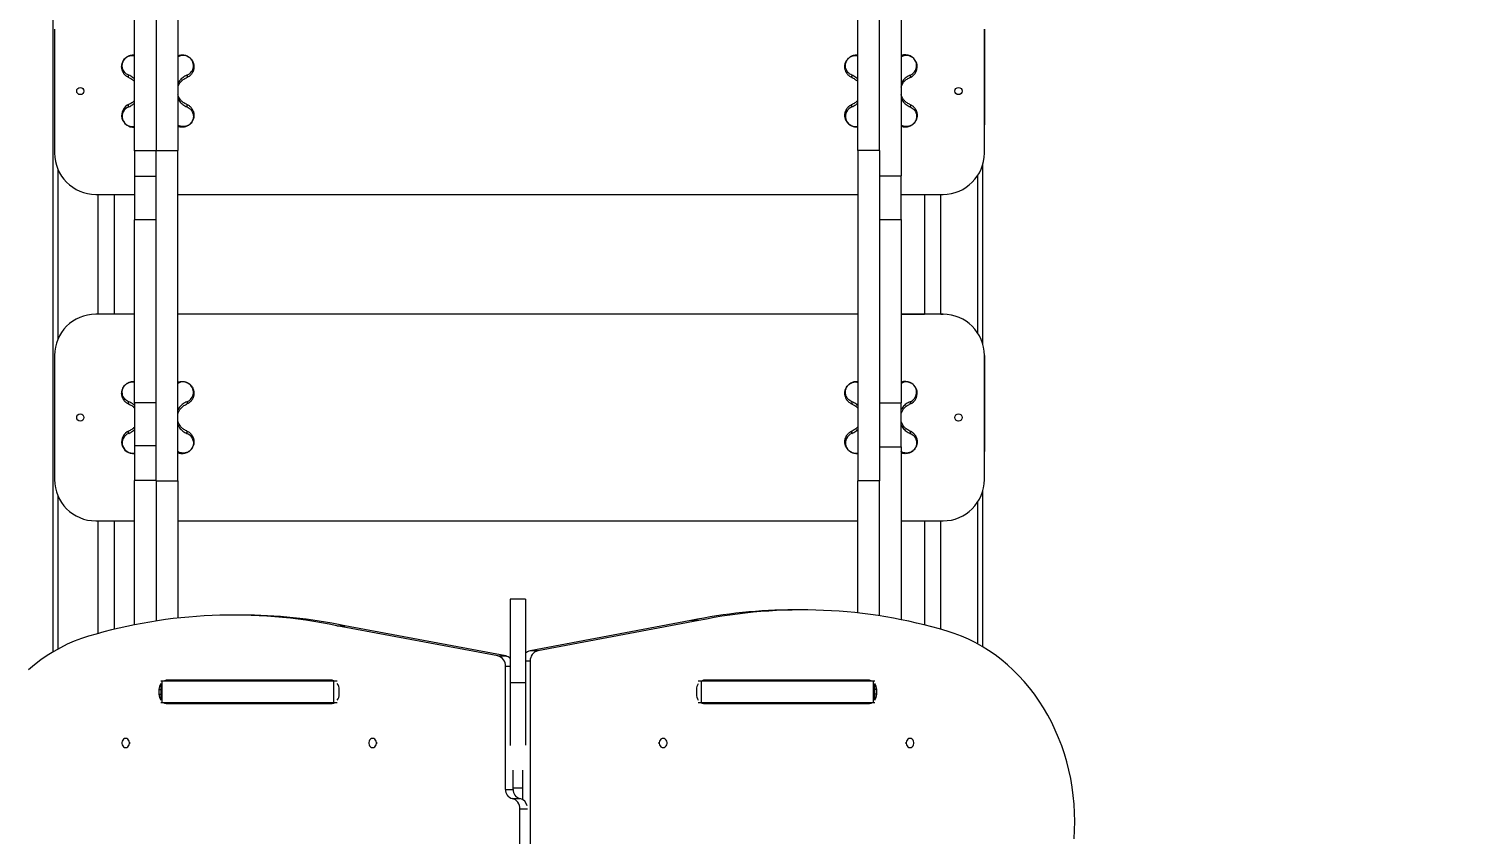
# Model space of a CAD drawing. Header units: millimetres. Extents: x -6796 to 9036, y -6828 to 5710.
# Drawn here: x 2762 to 4167, y -1949 to -1169 of the extents above; entities that cross this region are included whole.
import ezdxf

# ---------------------------------------------------------------- set-up
doc = ezdxf.new("R2010")
doc.units = ezdxf.units.MM
doc.layers.add('DIKOM_РАЗМЕР_ЗОНА', color=7, linetype='Continuous')
doc.layers.add('DIKOM_РАЗМЕР_ОБЪЕКТА', color=7, linetype='Continuous')
doc.styles.add('style1', font='arial.ttf', dxfattribs={"width": 0.8})
doc.dimstyles.new('1-50', dxfattribs={"dimtxt": 300, "dimasz": 200, "dimexe": 100, "dimexo": 0, "dimgap": 100, "dimtad": 1, "dimtxsty": 'style1', "dimcen": 200, "dimclrd": 7, "dimclre": 7, "dimclrt": 7, "dimadec": 1, "dimazin": 2, "dimtfac": 1, "dimtmove": 0, "dimatfit": 2, "dimfxl": 0, "dimlwd": 25, "dimlwe": 18, "dimarcsym": 0})

# ---------------------------------------------------------------- blocks, each defined once
blk = doc.blocks.new('*D11')
at = {"layer": 'Defpoints', "color": 0, "transparency": 16777216}
for p in [(-5295.5, 688.9), (5479.4, 352.8), (5479.4, -5858.2)]:
    blk.add_point(p, dxfattribs=at)
at = {"layer": 'DIKOM_РАЗМЕР_ОБЪЕКТА', "color": 7, "lineweight": 18, "transparency": 16777216}
for p, q in [((-5295.5, 688.9), (-5295.5, -5958.2)), ((5479.4, 352.8), (5479.4, -5958.2))]:
    blk.add_line(p, q, dxfattribs=at)
at = {"layer": 'DIKOM_РАЗМЕР_ОБЪЕКТА', "color": 7, "lineweight": 25, "transparency": 16777216}
blk.add_line((-5095.5, -5858.2), (5279.4, -5858.2), dxfattribs=at)
at = {"layer": 'DIKOM_РАЗМЕР_ОБЪЕКТА', "color": 7, "transparency": 16777216}
for points in [[(-5095.5, -5824.9), (-5095.5, -5891.5), (-5295.5, -5858.2)], [(5279.4, -5824.9), (5279.4, -5891.5), (5479.4, -5858.2)]]:
    blk.add_solid(points, dxfattribs=at)
at = {"layer": 'DIKOM_РАЗМЕР_ОБЪЕКТА', "color": 7, "transparency": 16777216, "insert": (180.3, -5605), "char_height": 300, "attachment_point": 5, "style": 'style1'}
blk.add_mtext('10800', dxfattribs=at)
blk = doc.blocks.new('*D12')
at = {"layer": 'Defpoints', "color": 0, "transparency": 16777216}
for p in [(2948.8, 3709.8), (8020.6, 3709.8), (3585.5, -3770.5)]:
    blk.add_point(p, dxfattribs=at)
at = {"layer": 'DIKOM_РАЗМЕР_ОБЪЕКТА', "color": 7, "lineweight": 18, "transparency": 16777216}
for p, q in [((2948.8, 3709.8), (8120.6, 3709.8)), ((3585.5, -3770.5), (8120.6, -3770.5))]:
    blk.add_line(p, q, dxfattribs=at)
at = {"layer": 'DIKOM_РАЗМЕР_ОБЪЕКТА', "color": 7, "lineweight": 25, "transparency": 16777216}
blk.add_line((8020.6, -3570.5), (8020.6, 3509.8), dxfattribs=at)
at = {"layer": 'DIKOM_РАЗМЕР_ОБЪЕКТА', "color": 7, "transparency": 16777216}
for points in [[(7987.2, 3509.8), (8053.9, 3509.8), (8020.6, 3709.8)], [(7987.2, -3570.5), (8053.9, -3570.5), (8020.6, -3770.5)]]:
    blk.add_solid(points, dxfattribs=at)
at = {"layer": 'DIKOM_РАЗМЕР_ОБЪЕКТА', "color": 7, "transparency": 16777216, "insert": (7767.4, 241.5), "char_height": 300, "attachment_point": 5, "rotation": 90, "style": 'style1'}
blk.add_mtext('7500', dxfattribs=at)
blk = doc.blocks.new('*D13')
at = {"layer": 'Defpoints', "color": 0, "transparency": 16777216}
for p in [(3235.3, 5709.8), (3235.5, -5270.5), (8936.1, -5270.5)]:
    blk.add_point(p, dxfattribs=at)
at = {"layer": 'DIKOM_РАЗМЕР_ЗОНА', "color": 7, "lineweight": 18, "transparency": 16777216}
for p, q in [((3235.3, 5709.8), (9036.1, 5709.8)), ((3235.5, -5270.5), (9036.1, -5270.5))]:
    blk.add_line(p, q, dxfattribs=at)
at = {"layer": 'DIKOM_РАЗМЕР_ЗОНА', "color": 7, "lineweight": 25, "transparency": 16777216}
blk.add_line((8936.1, 5509.8), (8936.1, -5070.5), dxfattribs=at)
at = {"layer": 'DIKOM_РАЗМЕР_ЗОНА', "color": 7, "transparency": 16777216}
for points in [[(8902.7, 5509.8), (8969.4, 5509.8), (8936.1, 5709.8)], [(8902.7, -5070.5), (8969.4, -5070.5), (8936.1, -5270.5)]]:
    blk.add_solid(points, dxfattribs=at)
at = {"layer": 'DIKOM_РАЗМЕР_ЗОНА', "color": 7, "transparency": 16777216, "insert": (8682.9, 289.5), "char_height": 300, "attachment_point": 5, "rotation": 90, "style": 'style1'}
blk.add_mtext('11000', dxfattribs=at)
blk = doc.blocks.new('*D14')
at = {"layer": 'Defpoints', "color": 0, "transparency": 16777216}
for p in [(-6795.5, 688.9), (6979.4, 688.9), (6979.4, -6727.8)]:
    blk.add_point(p, dxfattribs=at)
at = {"layer": 'DIKOM_РАЗМЕР_ЗОНА', "color": 7, "lineweight": 18, "transparency": 16777216}
for p, q in [((-6795.5, 688.9), (-6795.5, -6827.8)), ((6979.4, 688.9), (6979.4, -6827.8))]:
    blk.add_line(p, q, dxfattribs=at)
at = {"layer": 'DIKOM_РАЗМЕР_ЗОНА', "color": 7, "lineweight": 25, "transparency": 16777216}
blk.add_line((-6595.5, -6727.8), (6779.4, -6727.8), dxfattribs=at)
at = {"layer": 'DIKOM_РАЗМЕР_ЗОНА', "color": 7, "transparency": 16777216}
for points in [[(-6595.5, -6694.5), (-6595.5, -6761.2), (-6795.5, -6727.8)], [(6779.4, -6694.5), (6779.4, -6761.2), (6979.4, -6727.8)]]:
    blk.add_solid(points, dxfattribs=at)
at = {"layer": 'DIKOM_РАЗМЕР_ЗОНА', "color": 7, "transparency": 16777216, "insert": (26, -6474.6), "char_height": 300, "attachment_point": 5, "style": 'style1'}
blk.add_mtext('13800', dxfattribs=at)

msp = doc.modelspace()

# ---------------------------------------------------------------- linework, layer by layer
at = {"color": 7, "linetype": 'Continuous', "lineweight": 15}
for p, q in [((2785.487, -378.926), (2785.487, -1771.485)), ((2864.487, -1286.676), (2864.487, -1150.891)), ((2885.487, -1150.493), (2885.487, -1286.21)), ((2906.487, -1150.493), (2906.487, -1286.21)), ((3564.487, -1286.277), (3564.487, -1150.493)), ((3585.487, -1286.277), (3585.487, -1150.493)), ((3606.487, -1150.892), (3606.487, -1310.635)), ((2786.987, -1168.651), (2786.987, -1288.651)), ((3686.989, -1168.651), (3686.987, -1261.408)), ((3686.987, -1288.651), (3686.987, -1168.651)), ((2863.487, -1193.651), (2864.487, -1193.8)), ((3564.487, -1263.501), (3563.487, -1263.649)), ((2885.487, -1286.676), (2864.487, -1286.676)), ((2864.487, -1286.676), (2864.487, -1311.368)), ((2885.487, -1286.21), (2906.487, -1286.21)), ((2885.487, -1605.988), (2885.487, -1286.21)), ((2906.487, -1605.988), (2906.487, -1286.21)), ((3585.487, -1286.277), (3564.487, -1286.277)), ((3564.487, -1286.277), (3564.487, -1606.056)), ((3585.487, -1286.277), (3585.487, -1606.056)), ((2790.487, -1468.288), (2790.487, -1305.014)), ((3685.487, -1473.791), (3685.487, -1299.502)), ((2885.487, -1311.368), (2864.487, -1311.368)), ((2864.487, -1311.368), (2864.487, -1353.173)), ((3585.487, -1310.635), (3606.487, -1310.635)), ((3606.487, -1353.094), (3606.487, -1310.635)), ((3680.487, -1310.508), (3680.487, -1462.789)), ((2826.987, -1328.651), (2864.487, -1328.651)), ((2828.985, -1328.651), (2828.985, -1444.651)), ((2844.985, -1444.651), (2844.985, -1328.651)), ((2906.487, -1328.651), (3564.487, -1328.651)), ((3606.487, -1328.651), (3646.987, -1328.651)), ((3628.985, -1328.651), (3628.985, -1444.65)), ((3644.985, -1444.651), (3644.985, -1328.651)), ((2885.487, -1353.173), (2864.487, -1353.173)), ((2864.487, -1530.304), (2864.487, -1353.173)), ((3585.487, -1353.094), (3606.487, -1353.094)), ((3606.487, -1353.094), (3606.487, -1530.456)), ((2864.487, -1444.651), (2826.987, -1444.651)), ((3564.487, -1444.651), (2906.487, -1444.651)), ((3606.487, -1444.649), (3628.99, -1444.65)), ((3646.987, -1444.651), (3606.487, -1444.651)), ((3628.99, -1444.651), (3628.99, -1444.65)), ((3644.985, -1444.65), (3644.99, -1444.65)), ((3644.99, -1444.651), (3644.99, -1444.65)), ((3644.99, -1444.65), (3646.99, -1444.65)), ((2786.987, -1484.651), (2786.987, -1604.651)), ((3686.989, -1484.651), (3686.987, -1577.408)), ((3686.987, -1604.651), (3686.987, -1484.651)), ((2863.487, -1509.651), (2864.487, -1509.8)), ((2885.487, -1530.304), (2864.487, -1530.304)), ((2864.487, -1530.304), (2864.487, -1572.028)), ((3585.487, -1530.456), (3606.487, -1530.456)), ((3606.487, -1573.084), (3606.487, -1530.456)), ((2885.487, -1572.028), (2864.487, -1572.028)), ((2864.487, -1572.028), (2864.487, -1605.657)), ((3564.487, -1579.501), (3563.487, -1579.649)), ((3585.487, -1573.084), (3606.487, -1573.084)), ((3606.487, -1573.084), (3606.487, -1740.312)), ((2885.487, -1605.657), (2864.487, -1605.657)), ((2864.487, -1745.267), (2864.487, -1605.657)), ((2885.487, -1605.988), (2906.487, -1605.988)), ((2885.487, -1605.988), (2885.487, -1741.55)), ((2906.487, -1605.988), (2906.487, -1738.762)), ((3585.487, -1606.056), (3564.487, -1606.056)), ((3564.487, -1733.804), (3564.487, -1606.056)), ((3585.487, -1736.593), (3585.487, -1606.056)), ((2790.487, -1768.626), (2790.487, -1621.014)), ((3680.487, -1626.508), (3680.487, -1763.678)), ((3685.487, -1766.538), (3685.487, -1615.502)), ((2826.987, -1644.651), (2864.487, -1644.651)), ((2828.985, -1644.651), (2828.985, -1753.712)), ((2844.985, -1749.565), (2844.985, -1644.651)), ((2906.487, -1644.651), (3564.487, -1644.651)), ((3606.487, -1644.651), (3646.987, -1644.651)), ((3628.985, -1644.651), (3628.985, -1745.345)), ((3644.985, -1749.598), (3644.985, -1644.651)), ((3242.981, -1720.378), (3227.981, -1720.378)), ((3227.981, -1720.378), (3227.981, -1801.553)), ((3242.981, -1720.378), (3242.981, -1801.553)), ((2967.803, -1735.786), (2960.303, -1735.786)), ((3403.036, -1741.184), (3247.258, -1770.477)), ((3410.536, -1741.184), (3254.758, -1770.477)), ((3410.536, -1741.184), (3403.036, -1741.184)), ((3510.65, -1730.826), (3503.15, -1730.826)), ((3216.193, -1775.437), (3060.417, -1746.144)), ((3060.417, -1746.144), (3067.917, -1746.144)), ((3223.693, -1775.437), (3067.917, -1746.144)), ((3216.193, -1775.437), (3223.693, -1775.437)), ((3247.49, -1780.347), (3242.981, -1780.347)), ((3254.758, -1770.477), (3247.258, -1770.477)), ((3247.49, -1780.347), (3247.492, -2361.808)), ((3223.462, -1904.532), (3223.462, -1785.306)), ((3223.462, -1785.306), (3227.981, -1785.306)), ((2888.118, -1807.901), (2888.118, -1812.401)), ((2888.118, -1807.901), (2889.97, -1807.901)), ((2889.97, -1802.561), (2889.97, -1817.74)), ((2891.082, -1799.651), (2890.012, -1799.651)), ((2891.082, -1820.651), (2891.082, -1799.651)), ((3057.474, -1799.651), (2891.082, -1799.651)), ((3054.828, -1798.901), (2895.912, -1798.901)), ((2906.487, -1798.901), (2906.487, -1799.651)), ((3057.474, -1820.651), (3057.474, -1799.651)), ((3060.728, -1799.651), (3057.474, -1799.651)), ((3062.622, -1812.401), (3062.622, -1807.901)), ((3242.981, -1801.553), (3227.981, -1801.553)), ((3227.981, -1801.553), (3227.981, -1861.951)), ((3242.981, -1801.553), (3242.981, -1861.87)), ((3408.331, -1807.901), (3408.331, -1812.401)), ((3413.136, -1799.651), (3410.081, -1799.651)), ((3413.136, -1820.651), (3413.136, -1799.651)), ((3579.867, -1799.651), (3413.136, -1799.651)), ((3575.041, -1798.901), (3416.125, -1798.901)), ((3564.487, -1799.651), (3564.487, -1798.901)), ((3579.867, -1820.651), (3579.867, -1799.651)), ((3580.937, -1799.651), (3579.867, -1799.651)), ((3580.98, -1817.74), (3580.98, -1802.561)), ((3582.835, -1807.901), (3580.98, -1807.901)), ((3582.835, -1812.401), (3582.835, -1807.901)), ((2888.118, -1812.401), (2889.97, -1812.401)), ((2891.082, -1820.651), (2890.012, -1820.651)), ((3057.474, -1820.651), (2891.082, -1820.651)), ((2895.912, -1821.401), (3054.828, -1821.401)), ((2901.358, -1821.083), (2901.358, -1820.651)), ((2906.487, -1820.651), (2906.487, -1821.401)), ((3060.728, -1820.651), (3057.474, -1820.651)), ((3413.136, -1820.651), (3410.081, -1820.651)), ((3579.867, -1820.651), (3413.136, -1820.651)), ((3416.125, -1821.401), (3575.041, -1821.401)), ((3564.487, -1821.401), (3564.487, -1820.651)), ((3569.595, -1820.651), (3569.595, -1821.083)), ((3580.937, -1820.651), (3579.867, -1820.651)), ((3582.835, -1812.401), (3580.98, -1812.401)), ((3230.961, -1904.532), (3230.961, -1885.843)), ((3239.99, -1885.791), (3239.99, -1914.326)), ((3223.462, -1904.532), (3230.961, -1904.532)), ((3239.99, -1903.351), (3230.961, -1903.351)), ((3230.025, -1913.419), (3237.525, -1913.419)), ((3237.318, -2160.732), (3237.318, -1923.293)), ((3237.318, -1923.293), (3244.712, -1923.293))]:
    msp.add_line(p, q, dxfattribs=at)
at = {"color": 7, "linetype": 'Continuous', "lineweight": 15, "flags": 128}
for points in [[(2859.272, -1215.85), (2859.036, -1215.712), (2858.84, -1215.5), (2858.695, -1215.224), (2858.605, -1214.895), (2858.574, -1214.528), (2858.605, -1214.138), (2858.694, -1213.742), (2858.84, -1213.357)], [(2915.134, -1213.357), (2915.28, -1213.742), (2915.369, -1214.138), (2915.4, -1214.528), (2915.369, -1214.895), (2915.279, -1215.224), (2915.133, -1215.5), (2914.938, -1215.712), (2914.702, -1215.85)], [(3558.84, -1213.354), (3558.694, -1213.74), (3558.605, -1214.136), (3558.574, -1214.526), (3558.605, -1214.893), (3558.695, -1215.221), (3558.84, -1215.498), (3559.035, -1215.71), (3559.272, -1215.848)], [(3615.134, -1213.354), (3615.28, -1213.74), (3615.369, -1214.136), (3615.399, -1214.526), (3615.369, -1214.893), (3615.279, -1215.221), (3615.133, -1215.498), (3614.938, -1215.71), (3614.702, -1215.848)], [(3662.125, -1232.148), (3661.988, -1232.15), (3661.407, -1232.102)], [(2858.84, -1243.945), (2858.694, -1243.559), (2858.605, -1243.163), (2858.574, -1242.773), (2858.605, -1242.406), (2858.695, -1242.078), (2858.84, -1241.802), (2859.036, -1241.59), (2859.272, -1241.451)], [(2915.134, -1243.945), (2915.28, -1243.559), (2915.369, -1243.163), (2915.4, -1242.773), (2915.369, -1242.406), (2915.279, -1242.078), (2915.133, -1241.802), (2914.938, -1241.59), (2914.702, -1241.451)], [(3558.84, -1243.943), (3558.694, -1243.557), (3558.605, -1243.161), (3558.574, -1242.771), (3558.605, -1242.404), (3558.695, -1242.076), (3558.84, -1241.8), (3559.035, -1241.588), (3559.272, -1241.449)], [(3614.702, -1241.449), (3614.938, -1241.588), (3615.133, -1241.8), (3615.279, -1242.076), (3615.369, -1242.404), (3615.399, -1242.771), (3615.369, -1243.161), (3615.28, -1243.557), (3615.134, -1243.943)], [(2859.272, -1531.851), (2859.036, -1531.712), (2858.84, -1531.5), (2858.695, -1531.224), (2858.605, -1530.895), (2858.574, -1530.528), (2858.605, -1530.138), (2858.694, -1529.742), (2858.84, -1529.356)], [(2915.134, -1529.356), (2915.28, -1529.742), (2915.369, -1530.138), (2915.4, -1530.528), (2915.369, -1530.895), (2915.279, -1531.224), (2915.133, -1531.5), (2914.938, -1531.712), (2914.702, -1531.851)], [(3558.84, -1529.354), (3558.694, -1529.74), (3558.605, -1530.136), (3558.574, -1530.526), (3558.605, -1530.893), (3558.695, -1531.222), (3558.84, -1531.498), (3559.035, -1531.709), (3559.272, -1531.848)], [(3615.134, -1529.354), (3615.28, -1529.74), (3615.369, -1530.136), (3615.399, -1530.526), (3615.369, -1530.893), (3615.279, -1531.222), (3615.133, -1531.498), (3614.938, -1531.709), (3614.702, -1531.848)], [(2858.84, -1559.945), (2858.694, -1559.559), (2858.605, -1559.163), (2858.574, -1558.773), (2858.605, -1558.406), (2858.695, -1558.078), (2858.84, -1557.802), (2859.036, -1557.59), (2859.272, -1557.451)], [(2915.134, -1559.945), (2915.28, -1559.559), (2915.369, -1559.163), (2915.4, -1558.773), (2915.369, -1558.406), (2915.279, -1558.078), (2915.133, -1557.802), (2914.938, -1557.59), (2914.702, -1557.451)], [(3558.84, -1559.943), (3558.694, -1559.557), (3558.605, -1559.161), (3558.574, -1558.771), (3558.605, -1558.404), (3558.695, -1558.076), (3558.84, -1557.8), (3559.035, -1557.588), (3559.272, -1557.449)], [(3614.702, -1557.449), (3614.938, -1557.588), (3615.133, -1557.8), (3615.279, -1558.076), (3615.369, -1558.404), (3615.399, -1558.771), (3615.369, -1559.161), (3615.28, -1559.557), (3615.134, -1559.943)], [(3662.125, -1548.148), (3661.988, -1548.15), (3661.407, -1548.102)], [(3773.852, -1952.249), (3774.337, -1943.908), (3774.504, -1935.55), (3774.353, -1927.192), (3773.883, -1918.85), (3773.097, -1910.539), (3771.994, -1902.277), (3770.578, -1894.078), (3768.85, -1885.96), (3766.815, -1877.937), (3764.476, -1870.025), (3761.839, -1862.239), (3758.907, -1854.596), (3755.687, -1847.108), (3752.184, -1839.791), (3748.407, -1832.659), (3744.361, -1825.726), (3740.055, -1819.006), (3735.497, -1812.51), (3730.696, -1806.252), (3725.662, -1800.245), (3720.403, -1794.498), (3714.931, -1789.025), (3709.255, -1783.834), (3703.387, -1778.938), (3697.338, -1774.343), (3691.121, -1770.061), (3684.745, -1766.098), (3678.226, -1762.463), (3671.574, -1759.163), (3664.802, -1756.204), (3657.925, -1753.592), (3650.955, -1751.331)], [(2819.998, -1756.291), (2813.028, -1758.551), (2806.15, -1761.164), (2799.379, -1764.123), (2792.727, -1767.423), (2786.207, -1771.058), (2779.832, -1775.02), (2773.614, -1779.303), (2767.566, -1783.897), (2761.698, -1788.794)], [(2855.858, -1855.251), (2854.785, -1855.429), (2853.798, -1855.949), (2852.979, -1856.769), (2852.392, -1857.823), (2852.087, -1859.024), (2852.087, -1860.277), (2852.392, -1861.479), (2852.979, -1862.532), (2853.798, -1863.352), (2854.785, -1863.872), (2855.858, -1864.051), (2856.932, -1863.872), (2857.918, -1863.352), (2858.738, -1862.532), (2859.325, -1861.479), (2859.63, -1860.277), (2859.63, -1859.024), (2859.325, -1857.823), (2858.738, -1856.769), (2857.918, -1855.949), (2856.932, -1855.429), (2855.858, -1855.251)], [(3094.881, -1855.251), (3093.808, -1855.429), (3092.821, -1855.949), (3092.002, -1856.769), (3091.415, -1857.823), (3091.11, -1859.024), (3091.11, -1860.277), (3091.415, -1861.479), (3092.002, -1862.532), (3092.821, -1863.352), (3093.808, -1863.872), (3094.881, -1864.051), (3095.955, -1863.872), (3096.941, -1863.352), (3097.761, -1862.532), (3098.348, -1861.479), (3098.653, -1860.277), (3098.653, -1859.024), (3098.348, -1857.823), (3097.761, -1856.769), (3096.941, -1855.949), (3095.955, -1855.429), (3094.881, -1855.251)], [(3376.072, -1864.051), (3377.145, -1863.872), (3378.132, -1863.352), (3378.951, -1862.532), (3379.538, -1861.479), (3379.843, -1860.277), (3379.843, -1859.024), (3379.538, -1857.823), (3378.951, -1856.769), (3378.132, -1855.949), (3377.145, -1855.429), (3376.072, -1855.251), (3374.998, -1855.429), (3374.012, -1855.949), (3373.192, -1856.769), (3372.605, -1857.823), (3372.3, -1859.024), (3372.3, -1860.277), (3372.605, -1861.479), (3373.192, -1862.532), (3374.012, -1863.352), (3374.998, -1863.872), (3376.072, -1864.051)], [(3615.095, -1864.051), (3616.168, -1863.872), (3617.155, -1863.352), (3617.974, -1862.532), (3618.561, -1861.479), (3618.866, -1860.277), (3618.866, -1859.024), (3618.561, -1857.823), (3617.974, -1856.769), (3617.155, -1855.949), (3616.168, -1855.429), (3615.095, -1855.251), (3614.021, -1855.429), (3613.034, -1855.949), (3612.215, -1856.769), (3611.628, -1857.823), (3611.323, -1859.024), (3611.323, -1860.277), (3611.628, -1861.479), (3612.215, -1862.532), (3613.034, -1863.352), (3614.021, -1863.872), (3615.095, -1864.051)]]:
    msp.add_lwpolyline(points, dxfattribs=at)
at = {"color": 7, "linetype": 'Continuous', "lineweight": 15}
for centre in [(2811.987, -1228.651), (3661.987, -1228.651), (2811.987, -1544.651), (3661.987, -1544.651)]:
    msp.add_circle(centre, 3.5, dxfattribs=at)
for centre, radius, start, end in [((3610.494, -1205.151), 11.495, 291.474695, 110.399904), ((2911.526, -1204.144), 9.894, 291.387768, 120.617679), ((3611.526, -1204.142), 9.894, 291.388286, 120.617464), ((2863.474, -1252.146), 11.491, 111.452317, 275.055201), ((2862.433, -1253.15), 9.882, 111.321794, 281.996984), ((3562.433, -1253.148), 9.881, 111.322584, 281.997721), ((2826.987, -1288.651), 40, 180, 270), ((3646.987, -1288.651), 40, 270, 0), ((2826.987, -1484.651), 40, 90, 180), ((3646.987, -1484.651), 40, 0, 90), ((2911.526, -1520.144), 9.894, 291.388065, 120.617685), ((3610.494, -1521.151), 11.495, 291.474638, 110.399962), ((3611.526, -1520.142), 9.894, 291.387973, 120.617778), ((2863.474, -1568.146), 11.491, 111.452193, 275.055325), ((2862.433, -1569.15), 9.881, 111.321148, 281.998028), ((3562.433, -1569.148), 9.881, 111.322342, 281.998162), ((2826.987, -1604.651), 40, 180, 270), ((3646.987, -1604.651), 40, 270, 0), ((2960.249, -2226.074), 490.272, 78.210872, 106.622703), ((2967.703, -2225.744), 489.958, 78.197704, 89.988329), ((3503.25, -2220.785), 489.959, 90.011683, 101.802284), ((3510.704, -2221.115), 490.273, 73.377344, 101.789076), ((3213.794, -1784.814), 9.68, 357.086908, 75.651196), ((3222.066, -1783.563), 8.288, 44.467307, 78.678041), ((3248.885, -1778.603), 8.288, 101.322091, 135.430541), ((3257.157, -1779.855), 9.68, 104.352152, 182.912861), ((2897.934, -1807.817), 9.816, 143.80597, 180.489041), ((2895.936, -1805.846), 6.945, 90.201357, 116.874347), ((2903.434, -1805.834), 6.934, 90.180318, 116.897382), ((3054.806, -1805.834), 6.934, 63.102618, 89.819682), ((3052.804, -1807.818), 9.818, 359.514582, 36.190407), ((3418.179, -1807.823), 9.848, 145.315669, 180.453535), ((3416.15, -1805.846), 6.945, 90.203358, 116.874342), ((3567.516, -1805.846), 6.945, 63.125653, 89.798643), ((3575.016, -1805.846), 6.945, 63.125658, 89.796642), ((3573.022, -1807.816), 9.813, 359.504828, 36.237646), ((2897.934, -1812.484), 9.817, 179.511594, 216.193395), ((2895.943, -1814.429), 6.972, 243.178145, 269.746151), ((2903.44, -1814.44), 6.961, 243.155055, 269.767245), ((3054.799, -1814.44), 6.961, 270.232755, 296.844945), ((3052.804, -1812.484), 9.819, 323.810229, 0.484783), ((3418.177, -1812.479), 9.846, 179.543604, 214.688544), ((3416.156, -1814.428), 6.972, 243.178151, 269.744149), ((3567.51, -1814.429), 6.972, 270.253849, 296.821855), ((3575.01, -1814.428), 6.972, 270.255851, 296.821849), ((3573.024, -1812.486), 9.812, 323.758842, 0.497328), ((2864.62, -1859.651), 5.072, 171.141062, 188.858938), ((3103.643, -1859.651), 5.072, 171.141062, 188.858938), ((3367.346, -1859.651), 5.033, 351.190956, 8.809044), ((3367.315, -1859.651), 5.067, 351.134923, 8.865077), ((3606.338, -1859.651), 5.067, 351.134923, 8.865077), ((3232.158, -1904.977), 8.707, 177.07019, 255.822887), ((3239.658, -1904.977), 8.708, 177.071341, 255.821735), ((3227.656, -1922.799), 9.675, 357.072803, 75.824812), ((3235.49, -1922.371), 9.18, 11.094778, 77.195776)]:
    msp.add_arc(centre, radius, start, end, dxfattribs=at)
for points, knots in [([(2859.272, -1215.85), (2858.896, -1215.689), (2858.121, -1215.355), (2857.034, -1214.696), (2856.134, -1214.014), (2855.4, -1213.342), (2854.803, -1212.708), (2854.218, -1211.98), (2853.719, -1211.241), (2853.263, -1210.44), (2852.863, -1209.594), (2852.543, -1208.72), (2852.273, -1207.761), (2852.075, -1206.734), (2851.973, -1205.536), (2851.995, -1204.306), (2852.157, -1203.037), (2852.478, -1201.737), (2852.932, -1200.526), (2853.488, -1199.431), (2854.327, -1198.121), (2855.416, -1196.887), (2856.673, -1195.861), (2857.646, -1195.223), (2858.652, -1194.697), (2859.978, -1194.16), (2861.622, -1193.735), (2862.867, -1193.679), (2863.487, -1193.651)], [0, 0, 0, 0, 0.03905543, 0.08067512, 0.12489419, 0.1523681, 0.18231778, 0.21475285, 0.2496696, 0.27592082, 0.31222398, 0.34877137, 0.3744244, 0.41752747, 0.45845692, 0.49857869, 0.5417469, 0.58353819, 0.62403928, 0.65659663, 0.68672438, 0.74934715, 0.7799575, 0.81223605, 0.84226988, 0.87505113, 0.93775996, 1, 1, 1, 1]), ([(2906.487, -1194.378), (2906.554, -1194.35), (2906.723, -1194.278), (2906.931, -1194.214), (2907.089, -1194.164), (2908.198, -1193.828), (2909.353, -1193.739), (2910.487, -1193.651)], [0, 0, 0, 0, 0.05412155, 0.13695021, 0.16255353, 0.17765397, 1, 1, 1, 1]), ([(2910.487, -1193.651), (2910.915, -1193.664), (2911.759, -1193.691), (2913.044, -1193.915), (2914.242, -1194.258), (2915.331, -1194.702), (2916.653, -1195.392), (2917.952, -1196.335), (2919.108, -1197.507), (2919.857, -1198.448), (2920.491, -1199.441), (2921.046, -1200.536), (2921.499, -1201.746), (2921.818, -1203.043), (2921.965, -1204.202), (2921.999, -1205.246), (2921.956, -1206.136), (2921.842, -1207.045), (2921.671, -1207.873), (2921.424, -1208.742), (2921.102, -1209.613), (2920.707, -1210.447), (2920.202, -1211.334), (2919.585, -1212.222), (2918.795, -1213.13), (2917.767, -1214.093), (2916.458, -1215.06), (2915.269, -1215.595), (2914.702, -1215.85)], [0, 0, 0, 0, 0.04316576, 0.08495912, 0.12549917, 0.15805542, 0.18790054, 0.25062474, 0.28173735, 0.31356132, 0.34377105, 0.3764315, 0.41686217, 0.45855694, 0.50159131, 0.53107984, 0.56376638, 0.59289228, 0.62637607, 0.65248153, 0.68843558, 0.72458595, 0.7502768, 0.7962928, 0.83789317, 0.87507881, 0.94044771, 1, 1, 1, 1]), ([(3559.272, -1215.848), (3558.846, -1215.663), (3557.964, -1215.278), (3556.802, -1214.537), (3555.725, -1213.671), (3554.815, -1212.738), (3553.993, -1211.682), (3553.312, -1210.565), (3552.755, -1209.349), (3552.338, -1208.076), (3552.08, -1206.796), (3551.965, -1205.441), (3552.005, -1204.114), (3552.225, -1202.674), (3552.626, -1201.264), (3553.266, -1199.799), (3554.143, -1198.367), (3555.321, -1196.982), (3556.47, -1196.005), (3557.432, -1195.359), (3558.375, -1194.823), (3559.605, -1194.286), (3560.949, -1193.905), (3562.193, -1193.702), (3563.266, -1193.64), (3564.029, -1193.643), (3564.425, -1193.691), (3564.487, -1193.699)], [0, 0, 0, 0, 0.04295808, 0.08885884, 0.13142789, 0.17790243, 0.21832505, 0.26649059, 0.31108304, 0.35532717, 0.40354516, 0.44340902, 0.49116456, 0.5325959, 0.58012446, 0.62168417, 0.66637443, 0.71111655, 0.75582185, 0.77759732, 0.80056827, 0.84220783, 0.88984208, 0.92506338, 0.95995557, 0.99368251, 1, 1, 1, 1]), ([(2858.84, -1213.357), (2858.099, -1212.999), (2856.617, -1212.283), (2854.941, -1210.695), (2853.672, -1208.87), (2852.853, -1206.835), (2852.488, -1204.635), (2852.611, -1202.643), (2853.046, -1200.98), (2853.501, -1199.877), (2853.983, -1199.001), (2854.568, -1198.119), (2855.463, -1197.064), (2856.737, -1196), (2858.068, -1195.218), (2859.365, -1194.693), (2861.021, -1194.276), (2862.76, -1194.131), (2863.985, -1194.384), (2864.487, -1194.488)], [0, 0, 0, 0, 0.08540727, 0.17099541, 0.25621897, 0.34168344, 0.42650072, 0.51214123, 0.55800957, 0.59780828, 0.62150169, 0.64343711, 0.68380363, 0.7267306, 0.76968702, 0.81255202, 0.85553379, 0.94082128, 1, 1, 1, 1]), ([(3558.84, -1213.354), (3558.099, -1212.997), (3556.617, -1212.281), (3554.941, -1210.693), (3553.672, -1208.868), (3552.853, -1206.833), (3552.488, -1204.633), (3552.611, -1202.641), (3553.046, -1200.977), (3553.501, -1199.875), (3553.983, -1198.998), (3554.568, -1198.117), (3555.463, -1197.062), (3556.736, -1195.997), (3558.068, -1195.216), (3559.365, -1194.691), (3561.021, -1194.274), (3562.761, -1194.129), (3563.985, -1194.382), (3564.487, -1194.486)], [0, 0, 0, 0, 0.08540268, 0.17099116, 0.25621673, 0.34167969, 0.42649731, 0.51213817, 0.55800896, 0.59780549, 0.62149874, 0.64343743, 0.68380411, 0.72672471, 0.76968609, 0.81255126, 0.8555332, 0.94082104, 1, 1, 1, 1]), ([(2864.487, -1217.092), (2864.45, -1217.05), (2863.885, -1216.395), (2862.632, -1215.437), (2860.779, -1214.196), (2859.493, -1213.639), (2858.84, -1213.357)], [0, 0, 0, 0, 0.0224334, 0.34805004, 0.66863837, 1, 1, 1, 1]), ([(2859.272, -1215.85), (2860.374, -1216.369), (2861.817, -1217.048), (2863.468, -1218.442), (2864.125, -1219.058), (2864.442, -1219.44), (2864.487, -1219.494)], [0, 0, 0, 0, 0.60435169, 0.79092121, 0.97049947, 1, 1, 1, 1]), ([(2915.134, -1213.357), (2913.866, -1213.959), (2911.95, -1214.869), (2909.6, -1216.878), (2908.021, -1218.708), (2906.96, -1220.2), (2906.552, -1221.158), (2906.487, -1221.31)], [0, 0, 0, 0, 0.38363476, 0.57979285, 0.77015433, 0.96356526, 1, 1, 1, 1]), ([(2906.487, -1224.997), (2906.582, -1224.671), (2906.816, -1223.87), (2907.333, -1222.664), (2908.029, -1221.387), (2909.323, -1219.533), (2911.546, -1217.356), (2913.61, -1216.371), (2914.702, -1215.85)], [0, 0, 0, 0, 0.06906036, 0.16942896, 0.27316164, 0.38086206, 0.67250688, 1, 1, 1, 1]), ([(3564.487, -1217.09), (3564.45, -1217.048), (3563.885, -1216.392), (3562.632, -1215.435), (3560.779, -1214.193), (3559.493, -1213.637), (3558.84, -1213.354)], [0, 0, 0, 0, 0.02243279, 0.34804826, 0.66862784, 1, 1, 1, 1]), ([(3559.272, -1215.848), (3560.374, -1216.367), (3561.818, -1217.046), (3563.468, -1218.44), (3564.125, -1219.056), (3564.442, -1219.438), (3564.487, -1219.492)], [0, 0, 0, 0, 0.60435129, 0.79091656, 0.97049072, 1, 1, 1, 1]), ([(3615.134, -1213.354), (3613.866, -1213.957), (3611.95, -1214.867), (3609.6, -1216.876), (3608.021, -1218.706), (3606.96, -1220.198), (3606.552, -1221.156), (3606.487, -1221.308)], [0, 0, 0, 0, 0.38364742, 0.57979371, 0.77016391, 0.96356545, 1, 1, 1, 1]), ([(3606.487, -1224.995), (3606.582, -1224.668), (3606.816, -1223.867), (3607.333, -1222.661), (3608.029, -1221.385), (3609.323, -1219.531), (3611.545, -1217.354), (3613.61, -1216.369), (3614.702, -1215.848)], [0, 0, 0, 0, 0.06906735, 0.16943559, 0.2731679, 0.38086793, 0.6724979, 1, 1, 1, 1]), ([(2914.702, -1241.451), (2913.601, -1240.93), (2912.16, -1240.248), (2910.503, -1238.865), (2909.624, -1237.997), (2908.633, -1236.825), (2907.632, -1235.267), (2906.828, -1233.597), (2906.571, -1232.498), (2906.487, -1232.136)], [0, 0, 0, 0, 0.32628683, 0.42700707, 0.52395844, 0.61739464, 0.77589907, 0.92624373, 1, 1, 1, 1]), ([(3614.702, -1241.449), (3613.601, -1240.928), (3612.16, -1240.245), (3610.502, -1238.863), (3609.624, -1237.994), (3608.633, -1236.823), (3607.632, -1235.264), (3606.828, -1233.594), (3606.571, -1232.495), (3606.487, -1232.134)], [0, 0, 0, 0, 0.32628988, 0.42701578, 0.5239581, 0.61739437, 0.77589891, 0.92624367, 1, 1, 1, 1]), ([(2858.84, -1243.945), (2860.099, -1243.328), (2862.003, -1242.395), (2863.866, -1240.924), (2864.444, -1240.257), (2864.487, -1240.208)], [0, 0, 0, 0, 0.64439744, 0.97386929, 1, 1, 1, 1]), ([(2864.487, -1237.685), (2863.838, -1238.388), (2862.233, -1240.127), (2860.378, -1240.957), (2859.272, -1241.451)], [0, 0, 0, 0, 0.40402986, 1, 1, 1, 1]), ([(2906.487, -1236.003), (2906.539, -1236.125), (2906.932, -1237.057), (2907.984, -1238.542), (2909.564, -1240.393), (2911.331, -1241.885), (2913.198, -1243.101), (2914.482, -1243.66), (2915.134, -1243.945)], [0, 0, 0, 0, 0.02934549, 0.2231852, 0.41740603, 0.61146594, 0.8025209, 1, 1, 1, 1]), ([(2914.702, -1241.451), (2915.128, -1241.637), (2916.01, -1242.021), (2917.172, -1242.762), (2918.249, -1243.629), (2919.159, -1244.561), (2919.981, -1245.617), (2920.662, -1246.734), (2921.219, -1247.95), (2921.636, -1249.224), (2921.894, -1250.504), (2922.009, -1251.858), (2921.969, -1253.185), (2921.749, -1254.625), (2921.348, -1256.035), (2920.708, -1257.501), (2919.831, -1258.933), (2918.653, -1260.317), (2917.504, -1261.294), (2916.542, -1261.94), (2915.599, -1262.476), (2914.369, -1263.013), (2913.024, -1263.395), (2911.781, -1263.595), (2910.707, -1263.665), (2909.665, -1263.637), (2908.601, -1263.511), (2907.531, -1263.291), (2906.826, -1263.042), (2906.487, -1262.922)], [0, 0, 0, 0, 0.03889898, 0.08045845, 0.11899817, 0.16107994, 0.1976794, 0.24128742, 0.28166394, 0.32172226, 0.3653798, 0.40147368, 0.44471264, 0.48222476, 0.52525808, 0.56288707, 0.60335053, 0.6438644, 0.68434149, 0.70405743, 0.72485148, 0.76255277, 0.80568606, 0.83757579, 0.86916391, 0.89970096, 0.93069436, 0.96663518, 1, 1, 1, 1]), ([(2915.134, -1243.945), (2915.875, -1244.302), (2917.357, -1245.018), (2919.033, -1246.606), (2920.302, -1248.432), (2921.12, -1250.467), (2921.485, -1252.667), (2921.363, -1254.658), (2920.928, -1256.322), (2920.473, -1257.425), (2919.991, -1258.301), (2919.406, -1259.182), (2918.511, -1260.238), (2917.237, -1261.302), (2915.906, -1262.083), (2914.61, -1262.607), (2912.951, -1263.03), (2910.979, -1263.156), (2908.798, -1262.755), (2907.284, -1262.245), (2906.586, -1261.745), (2906.487, -1261.674)], [0, 0, 0, 0, 0.07588605, 0.15193281, 0.2276571, 0.303591, 0.37895283, 0.45504612, 0.49580199, 0.53116185, 0.55221391, 0.57170891, 0.60756985, 0.6457113, 0.68388319, 0.72196542, 0.76015557, 0.8359352, 0.91198134, 0.98744048, 1, 1, 1, 1]), ([(3563.487, -1263.649), (3563.058, -1263.635), (3562.215, -1263.608), (3560.93, -1263.384), (3559.732, -1263.042), (3558.643, -1262.598), (3557.321, -1261.907), (3556.022, -1260.964), (3554.866, -1259.792), (3554.117, -1258.851), (3553.483, -1257.859), (3552.928, -1256.764), (3552.475, -1255.553), (3552.156, -1254.256), (3552.009, -1253.097), (3551.975, -1252.053), (3552.017, -1251.163), (3552.132, -1250.254), (3552.303, -1249.426), (3552.55, -1248.557), (3552.871, -1247.687), (3553.267, -1246.852), (3553.772, -1245.966), (3554.389, -1245.078), (3555.179, -1244.169), (3556.206, -1243.206), (3557.516, -1242.24), (3558.705, -1241.704), (3559.272, -1241.449)], [0, 0, 0, 0, 0.04316586, 0.08495492, 0.12549923, 0.15805061, 0.18789579, 0.25062492, 0.2817376, 0.31356164, 0.34377142, 0.37642942, 0.41686205, 0.45855569, 0.50159078, 0.53108169, 0.56376602, 0.59289254, 0.6263755, 0.65248223, 0.68843483, 0.72458727, 0.75027625, 0.79629673, 0.83789253, 0.87507825, 0.94044865, 1, 1, 1, 1]), ([(3558.84, -1243.943), (3560.099, -1243.326), (3562.003, -1242.393), (3563.866, -1240.921), (3564.444, -1240.255), (3564.487, -1240.206)], [0, 0, 0, 0, 0.64440433, 0.97386979, 1, 1, 1, 1]), ([(3564.487, -1237.683), (3563.838, -1238.385), (3562.233, -1240.125), (3560.377, -1240.955), (3559.272, -1241.449)], [0, 0, 0, 0, 0.40402029, 1, 1, 1, 1]), ([(3606.487, -1236), (3606.539, -1236.123), (3606.932, -1237.055), (3607.984, -1238.54), (3609.564, -1240.391), (3611.33, -1241.883), (3613.198, -1243.098), (3614.482, -1243.658), (3615.134, -1243.943)], [0, 0, 0, 0, 0.02935264, 0.22318261, 0.41740612, 0.61145385, 0.80252238, 1, 1, 1, 1]), ([(3615.134, -1243.943), (3615.875, -1244.3), (3617.357, -1245.016), (3619.033, -1246.604), (3620.302, -1248.429), (3621.121, -1250.465), (3621.485, -1252.664), (3621.363, -1254.656), (3620.928, -1256.32), (3620.473, -1257.422), (3619.991, -1258.299), (3619.406, -1259.18), (3618.511, -1260.235), (3617.237, -1261.3), (3615.906, -1262.081), (3614.61, -1262.605), (3612.951, -1263.028), (3610.979, -1263.153), (3608.798, -1262.752), (3607.285, -1262.243), (3606.587, -1261.743), (3606.487, -1261.671)], [0, 0, 0, 0, 0.07588622, 0.15193314, 0.22765409, 0.30359113, 0.37895313, 0.45504658, 0.49580161, 0.53116188, 0.55221398, 0.57170691, 0.60757344, 0.6457109, 0.68388286, 0.72196518, 0.76015542, 0.83593521, 0.91198182, 0.98744045, 1, 1, 1, 1]), ([(3614.702, -1241.449), (3615.078, -1241.611), (3615.853, -1241.945), (3616.941, -1242.603), (3617.841, -1243.285), (3618.574, -1243.958), (3619.171, -1244.591), (3619.756, -1245.319), (3620.255, -1246.058), (3620.711, -1246.859), (3621.111, -1247.706), (3621.431, -1248.579), (3621.701, -1249.538), (3621.899, -1250.566), (3622.001, -1251.764), (3621.979, -1252.993), (3621.817, -1254.262), (3621.496, -1255.563), (3621.042, -1256.774), (3620.485, -1257.868), (3619.648, -1259.179), (3618.557, -1260.412), (3617.3, -1261.439), (3616.328, -1262.076), (3615.322, -1262.603), (3613.996, -1263.139), (3612.352, -1263.564), (3611.107, -1263.621), (3610.487, -1263.649)], [0, 0, 0, 0, 0.03905104, 0.08067364, 0.12489416, 0.15236472, 0.18231754, 0.21474982, 0.2496666, 0.27592004, 0.31222136, 0.3487667, 0.37442309, 0.41752537, 0.45845297, 0.49857487, 0.5417455, 0.58353561, 0.62403615, 0.656596, 0.68672064, 0.74934524, 0.77995753, 0.81222963, 0.84226479, 0.87505101, 0.9377599, 1, 1, 1, 1]), ([(3610.487, -1263.649), (3609.347, -1263.553), (3608.146, -1263.451), (3606.852, -1263.066), (3606.644, -1262.952), (3606.487, -1262.866)], [0, 0, 0, 0, 0.82441477, 0.86826617, 1, 1, 1, 1]), ([(2859.272, -1531.851), (2858.896, -1531.689), (2858.121, -1531.355), (2857.034, -1530.696), (2856.133, -1530.014), (2855.4, -1529.341), (2854.803, -1528.708), (2854.218, -1527.98), (2853.719, -1527.241), (2853.263, -1526.44), (2852.863, -1525.594), (2852.543, -1524.721), (2852.273, -1523.761), (2852.075, -1522.734), (2851.973, -1521.536), (2851.995, -1520.306), (2852.157, -1519.037), (2852.478, -1517.737), (2852.932, -1516.526), (2853.488, -1515.432), (2854.326, -1514.121), (2855.416, -1512.887), (2856.673, -1511.861), (2857.646, -1511.223), (2858.652, -1510.697), (2859.978, -1510.16), (2861.622, -1509.735), (2862.867, -1509.679), (2863.487, -1509.651)], [0, 0, 0, 0, 0.03905744, 0.0806759, 0.12489495, 0.15237039, 0.18231841, 0.21475171, 0.24967214, 0.27592142, 0.31222257, 0.34876994, 0.3744251, 0.41752596, 0.45845538, 0.49857945, 0.54174765, 0.58353892, 0.62403752, 0.65659486, 0.68672504, 0.74934779, 0.77995813, 0.81223666, 0.84226918, 0.87505142, 0.93775961, 1, 1, 1, 1]), ([(2858.84, -1529.356), (2858.099, -1528.999), (2856.617, -1528.283), (2854.941, -1526.695), (2853.672, -1524.87), (2852.853, -1522.835), (2852.488, -1520.635), (2852.611, -1518.643), (2853.046, -1516.98), (2853.501, -1515.877), (2853.983, -1515.001), (2854.568, -1514.119), (2855.463, -1513.064), (2856.737, -1512), (2858.068, -1511.218), (2859.364, -1510.693), (2861.021, -1510.276), (2862.76, -1510.131), (2863.985, -1510.384), (2864.487, -1510.488)], [0, 0, 0, 0, 0.08540632, 0.17099317, 0.25622015, 0.34168288, 0.42649826, 0.51214103, 0.55800943, 0.59780585, 0.62150406, 0.64343712, 0.6838037, 0.72673072, 0.76968576, 0.81255178, 0.8555336, 0.94082121, 1, 1, 1, 1]), ([(2906.487, -1510.379), (2906.554, -1510.35), (2906.723, -1510.279), (2906.931, -1510.214), (2907.089, -1510.164), (2908.198, -1509.828), (2909.353, -1509.738), (2910.487, -1509.651)], [0, 0, 0, 0, 0.05412114, 0.13695903, 0.16255751, 0.17765783, 1, 1, 1, 1]), ([(2910.487, -1509.651), (2910.915, -1509.664), (2911.759, -1509.691), (2913.044, -1509.915), (2914.242, -1510.258), (2915.331, -1510.702), (2916.653, -1511.392), (2917.952, -1512.336), (2919.108, -1513.507), (2919.857, -1514.448), (2920.491, -1515.441), (2921.046, -1516.536), (2921.499, -1517.746), (2921.818, -1519.043), (2921.965, -1520.202), (2921.999, -1521.246), (2921.956, -1522.136), (2921.842, -1523.045), (2921.671, -1523.873), (2921.424, -1524.743), (2921.102, -1525.612), (2920.707, -1526.447), (2920.202, -1527.333), (2919.585, -1528.222), (2918.795, -1529.13), (2917.767, -1530.094), (2916.458, -1531.06), (2915.269, -1531.595), (2914.702, -1531.851)], [0, 0, 0, 0, 0.04316584, 0.08495914, 0.12549985, 0.15805404, 0.18789911, 0.25062676, 0.28173933, 0.31356091, 0.34377304, 0.37643345, 0.41685914, 0.45855871, 0.50159303, 0.53107919, 0.56376569, 0.59289155, 0.6263753, 0.65248286, 0.68843271, 0.72458503, 0.75027585, 0.79629179, 0.83789211, 0.87507927, 0.94044672, 1, 1, 1, 1]), ([(3559.272, -1531.848), (3558.846, -1531.662), (3557.964, -1531.278), (3556.802, -1530.537), (3555.725, -1529.671), (3554.815, -1528.738), (3553.993, -1527.682), (3553.312, -1526.565), (3552.755, -1525.349), (3552.338, -1524.076), (3552.08, -1522.796), (3551.965, -1521.441), (3552.005, -1520.114), (3552.225, -1518.674), (3552.626, -1517.264), (3553.266, -1515.799), (3554.143, -1514.367), (3555.321, -1512.982), (3556.47, -1512.005), (3557.432, -1511.359), (3558.375, -1510.823), (3559.605, -1510.286), (3560.949, -1509.905), (3562.193, -1509.703), (3563.266, -1509.639), (3564.029, -1509.643), (3564.425, -1509.691), (3564.487, -1509.699)], [0, 0, 0, 0, 0.04295711, 0.08885669, 0.13142717, 0.17790331, 0.21832596, 0.26649153, 0.31108207, 0.35532623, 0.40354425, 0.44340595, 0.49116377, 0.53259514, 0.58012373, 0.62168346, 0.66637138, 0.71111576, 0.755823, 0.7775969, 0.80056786, 0.84220745, 0.88984241, 0.92506297, 0.95995549, 0.9936825, 1, 1, 1, 1]), ([(3558.84, -1529.354), (3558.099, -1528.997), (3556.617, -1528.281), (3554.941, -1526.693), (3553.672, -1524.868), (3552.853, -1522.833), (3552.488, -1520.633), (3552.611, -1518.641), (3553.046, -1516.977), (3553.501, -1515.875), (3553.983, -1514.998), (3554.568, -1514.117), (3555.463, -1513.062), (3556.736, -1511.997), (3558.068, -1511.216), (3559.365, -1510.691), (3561.021, -1510.274), (3562.761, -1510.129), (3563.985, -1510.382), (3564.487, -1510.486)], [0, 0, 0, 0, 0.08540266, 0.17098972, 0.25621692, 0.34167986, 0.42649946, 0.51213815, 0.55800667, 0.59780318, 0.62149881, 0.64343511, 0.68380179, 0.72672431, 0.76968711, 0.81255131, 0.85553324, 0.94082106, 1, 1, 1, 1]), ([(2864.487, -1533.092), (2864.45, -1533.05), (2863.885, -1532.395), (2862.632, -1531.437), (2860.779, -1530.195), (2859.493, -1529.639), (2858.84, -1529.356)], [0, 0, 0, 0, 0.02243322, 0.34805508, 0.66864093, 1, 1, 1, 1]), ([(2915.134, -1529.356), (2913.866, -1529.959), (2911.95, -1530.869), (2909.6, -1532.878), (2908.021, -1534.708), (2906.96, -1536.201), (2906.552, -1537.158), (2906.487, -1537.31)], [0, 0, 0, 0, 0.38363797, 0.57978984, 0.77014975, 0.96356556, 1, 1, 1, 1]), ([(3564.487, -1533.09), (3564.45, -1533.048), (3563.885, -1532.392), (3562.632, -1531.435), (3560.779, -1530.193), (3559.493, -1529.637), (3558.84, -1529.354)], [0, 0, 0, 0, 0.02243279, 0.34804826, 0.66862784, 1, 1, 1, 1]), ([(3615.134, -1529.354), (3613.866, -1529.957), (3611.95, -1530.867), (3609.6, -1532.876), (3608.021, -1534.706), (3606.96, -1536.198), (3606.552, -1537.156), (3606.487, -1537.308)], [0, 0, 0, 0, 0.38364055, 0.57978956, 0.77015793, 0.96355113, 1, 1, 1, 1]), ([(2859.272, -1531.851), (2860.375, -1532.369), (2861.818, -1533.048), (2863.468, -1534.442), (2864.125, -1535.058), (2864.442, -1535.44), (2864.487, -1535.494)], [0, 0, 0, 0, 0.60434899, 0.79091929, 0.97048992, 1, 1, 1, 1]), ([(2906.487, -1540.997), (2906.582, -1540.671), (2906.816, -1539.87), (2907.333, -1538.664), (2908.029, -1537.387), (2909.323, -1535.533), (2911.546, -1533.357), (2913.61, -1532.372), (2914.702, -1531.851)], [0, 0, 0, 0, 0.06907452, 0.16943579, 0.27317428, 0.38087418, 0.67250847, 1, 1, 1, 1]), ([(3559.272, -1531.848), (3560.374, -1532.367), (3561.818, -1533.046), (3563.468, -1534.44), (3564.125, -1535.056), (3564.442, -1535.438), (3564.487, -1535.492)], [0, 0, 0, 0, 0.60436049, 0.79092537, 0.97049078, 1, 1, 1, 1]), ([(3606.487, -1540.995), (3606.582, -1540.668), (3606.816, -1539.867), (3607.333, -1538.661), (3608.029, -1537.385), (3609.323, -1535.531), (3611.545, -1533.354), (3613.61, -1532.369), (3614.702, -1531.848)], [0, 0, 0, 0, 0.06906056, 0.16942262, 0.27316193, 0.38086268, 0.67249004, 1, 1, 1, 1]), ([(2858.84, -1559.945), (2860.099, -1559.328), (2862.003, -1558.396), (2863.866, -1556.924), (2864.444, -1556.257), (2864.487, -1556.208)], [0, 0, 0, 0, 0.64439248, 0.97386949, 1, 1, 1, 1]), ([(2864.487, -1553.685), (2863.838, -1554.388), (2862.233, -1556.127), (2860.378, -1556.957), (2859.272, -1557.451)], [0, 0, 0, 0, 0.40402568, 1, 1, 1, 1]), ([(2914.702, -1557.451), (2913.601, -1556.93), (2912.16, -1556.248), (2910.503, -1554.865), (2909.624, -1553.997), (2908.633, -1552.825), (2907.632, -1551.267), (2906.828, -1549.597), (2906.571, -1548.498), (2906.487, -1548.136)], [0, 0, 0, 0, 0.32629413, 0.42701093, 0.52395826, 0.61740002, 0.77590526, 0.92625068, 1, 1, 1, 1]), ([(2906.487, -1552.002), (2906.539, -1552.125), (2906.932, -1553.057), (2907.984, -1554.542), (2909.564, -1556.393), (2911.331, -1557.885), (2913.198, -1559.101), (2914.482, -1559.661), (2915.134, -1559.945)], [0, 0, 0, 0, 0.02935987, 0.22319076, 0.41740928, 0.61146689, 0.80252324, 1, 1, 1, 1]), ([(2914.702, -1557.451), (2915.128, -1557.637), (2916.01, -1558.021), (2917.172, -1558.762), (2918.249, -1559.629), (2919.159, -1560.561), (2919.981, -1561.617), (2920.662, -1562.734), (2921.219, -1563.95), (2921.636, -1565.224), (2921.894, -1566.504), (2922.009, -1567.859), (2921.969, -1569.185), (2921.749, -1570.625), (2921.348, -1572.035), (2920.708, -1573.501), (2919.831, -1574.933), (2918.653, -1576.317), (2917.504, -1577.295), (2916.542, -1577.94), (2915.599, -1578.476), (2914.369, -1579.013), (2913.024, -1579.395), (2911.781, -1579.595), (2910.707, -1579.665), (2909.665, -1579.637), (2908.601, -1579.511), (2907.531, -1579.292), (2906.826, -1579.042), (2906.487, -1578.922)], [0, 0, 0, 0, 0.0388981, 0.08045649, 0.1189975, 0.16108071, 0.19768019, 0.24128823, 0.28166301, 0.32172135, 0.36537892, 0.40147479, 0.44471173, 0.48222387, 0.52525721, 0.56288622, 0.60334756, 0.64386346, 0.68434229, 0.70405681, 0.72485086, 0.76255218, 0.8056861, 0.83757551, 0.86916378, 0.8997009, 0.93069453, 0.96663456, 1, 1, 1, 1]), ([(3563.487, -1579.649), (3563.058, -1579.635), (3562.215, -1579.608), (3560.93, -1579.385), (3559.732, -1579.041), (3558.643, -1578.598), (3557.321, -1577.907), (3556.022, -1576.964), (3554.866, -1575.792), (3554.117, -1574.851), (3553.483, -1573.859), (3552.928, -1572.764), (3552.475, -1571.553), (3552.156, -1570.256), (3552.009, -1569.097), (3551.975, -1568.053), (3552.017, -1567.163), (3552.132, -1566.254), (3552.303, -1565.426), (3552.55, -1564.557), (3552.871, -1563.687), (3553.267, -1562.852), (3553.772, -1561.966), (3554.389, -1561.078), (3555.179, -1560.169), (3556.206, -1559.206), (3557.516, -1558.24), (3558.705, -1557.704), (3559.272, -1557.449)], [0, 0, 0, 0, 0.04316589, 0.08495446, 0.1255001, 0.15804938, 0.1878945, 0.25062349, 0.2817361, 0.31356242, 0.3437697, 0.37643258, 0.41686019, 0.45855859, 0.50158883, 0.53107968, 0.56376622, 0.59289268, 0.62637557, 0.65248437, 0.68843274, 0.72458511, 0.75027596, 0.7962945, 0.83789191, 0.87507912, 0.94044665, 1, 1, 1, 1]), ([(3558.84, -1559.943), (3560.099, -1559.326), (3562.003, -1558.393), (3563.866, -1556.921), (3564.444, -1556.255), (3564.487, -1556.206)], [0, 0, 0, 0, 0.6444131, 0.97386987, 1, 1, 1, 1]), ([(3564.487, -1553.683), (3563.838, -1554.385), (3562.233, -1556.125), (3560.377, -1556.954), (3559.272, -1557.449)], [0, 0, 0, 0, 0.40402239, 1, 1, 1, 1]), ([(3614.702, -1557.449), (3613.601, -1556.928), (3612.16, -1556.245), (3610.502, -1554.863), (3609.624, -1553.995), (3608.633, -1552.823), (3607.632, -1551.264), (3606.828, -1549.594), (3606.571, -1548.495), (3606.487, -1548.134)], [0, 0, 0, 0, 0.3262854, 0.4270108, 0.52394809, 0.61738898, 0.77589271, 0.92623671, 1, 1, 1, 1]), ([(3606.487, -1552), (3606.539, -1552.123), (3606.932, -1553.055), (3607.984, -1554.54), (3609.564, -1556.391), (3611.33, -1557.883), (3613.198, -1559.099), (3614.482, -1559.658), (3615.134, -1559.943)], [0, 0, 0, 0, 0.02935981, 0.22318202, 0.41740986, 0.61145635, 0.80252365, 1, 1, 1, 1]), ([(3614.702, -1557.449), (3615.078, -1557.611), (3615.853, -1557.945), (3616.94, -1558.603), (3617.841, -1559.285), (3618.574, -1559.958), (3619.171, -1560.591), (3619.756, -1561.319), (3620.255, -1562.058), (3620.711, -1562.859), (3621.111, -1563.705), (3621.431, -1564.579), (3621.701, -1565.538), (3621.899, -1566.566), (3622.001, -1567.764), (3621.979, -1568.993), (3621.817, -1570.262), (3621.496, -1571.563), (3621.042, -1572.774), (3620.485, -1573.868), (3619.648, -1575.179), (3618.558, -1576.412), (3617.3, -1577.438), (3616.328, -1578.077), (3615.322, -1578.603), (3613.996, -1579.139), (3612.352, -1579.564), (3611.107, -1579.621), (3610.487, -1579.649)], [0, 0, 0, 0, 0.03905301, 0.08067556, 0.12489462, 0.15236669, 0.18231782, 0.2147483, 0.24966874, 0.27592021, 0.31221948, 0.34876685, 0.37442322, 0.41752324, 0.45845305, 0.49857721, 0.54174541, 0.58353547, 0.62403595, 0.65659329, 0.68672033, 0.74934712, 0.77995746, 0.81223112, 0.84226624, 0.87505141, 0.9377596, 1, 1, 1, 1]), ([(2915.134, -1559.945), (2915.875, -1560.302), (2917.357, -1561.018), (2919.033, -1562.606), (2920.302, -1564.431), (2921.12, -1566.467), (2921.485, -1568.667), (2921.363, -1570.658), (2920.928, -1572.322), (2920.473, -1573.425), (2919.991, -1574.301), (2919.406, -1575.182), (2918.511, -1576.238), (2917.237, -1577.302), (2915.906, -1578.084), (2914.61, -1578.607), (2912.951, -1579.03), (2910.979, -1579.156), (2908.798, -1578.754), (2907.285, -1578.245), (2906.586, -1577.745), (2906.487, -1577.674)], [0, 0, 0, 0, 0.07588529, 0.15193347, 0.22765647, 0.30359055, 0.37895433, 0.45504589, 0.49579984, 0.53116395, 0.55221606, 0.57170686, 0.60756992, 0.64571147, 0.68388471, 0.72196618, 0.76015642, 0.83593622, 0.91198283, 0.98744148, 1, 1, 1, 1]), ([(3615.134, -1559.943), (3615.875, -1560.3), (3617.357, -1561.016), (3619.033, -1562.604), (3620.302, -1564.429), (3621.121, -1566.465), (3621.485, -1568.665), (3621.363, -1570.656), (3620.928, -1572.32), (3620.473, -1573.422), (3619.991, -1574.299), (3619.406, -1575.18), (3618.511, -1576.235), (3617.237, -1577.3), (3615.906, -1578.081), (3614.61, -1578.605), (3612.951, -1579.028), (3610.979, -1579.153), (3608.798, -1578.752), (3607.285, -1578.243), (3606.587, -1577.743), (3606.487, -1577.671)], [0, 0, 0, 0, 0.07588546, 0.15193132, 0.2276554, 0.30359098, 0.37895494, 0.45504667, 0.49580179, 0.53116006, 0.55221646, 0.57170731, 0.60757393, 0.64571148, 0.68388227, 0.72196554, 0.76015586, 0.83593584, 0.91198263, 0.98744145, 1, 1, 1, 1]), ([(3610.487, -1579.649), (3609.347, -1579.552), (3608.146, -1579.451), (3606.852, -1579.066), (3606.644, -1578.952), (3606.487, -1578.866)], [0, 0, 0, 0, 0.82441347, 0.86826005, 1, 1, 1, 1])]:
    msp.add_open_spline(points, degree=3, knots=knots, dxfattribs=at)

# ---------------------------------------------------------------- dimensions: what is measured, and where the dimension line sits
at = {"layer": 'DIKOM_РАЗМЕР_ЗОНА', "color": 3}
dim = msp.add_linear_dim(base=(8936.077, -5270.479), p1=(3235.253, 5709.772), p2=(3235.487, -5270.479), angle=90, text='11000', dimstyle='1-50', dxfattribs=at)
dim.commit()
dim.dimension.update_dxf_attribs({"geometry": '*D13', "text_midpoint": (8936.077, 289.463), "dimtype": 160})
dim = msp.add_linear_dim(base=(6979.369, -6727.833), p1=(-6795.523, 688.881), p2=(6979.369, 688.881), text='13800', dimstyle='1-50', dxfattribs=at)
dim.commit()
dim.dimension.update_dxf_attribs({"geometry": '*D14', "text_midpoint": (26.027, -6727.833), "dimtype": 160})
at = {"layer": 'DIKOM_РАЗМЕР_ОБЪЕКТА', "color": 3}
dim = msp.add_linear_dim(base=(8020.571, 3709.772), p1=(3585.487, -3770.479), p2=(2948.753, 3709.772), angle=90, text='7500', dimstyle='1-50', dxfattribs=at)
dim.commit()
dim.dimension.update_dxf_attribs({"geometry": '*D12', "text_midpoint": (8020.571, 241.526), "dimtype": 160})
dim = msp.add_linear_dim(base=(5479.369, -5858.185), p1=(-5295.523, 688.88), p2=(5479.369, 352.849), text='10800', dimstyle='1-50', dxfattribs=at)
dim.commit()
dim.dimension.update_dxf_attribs({"geometry": '*D11', "text_midpoint": (180.342, -5858.185), "dimtype": 160})

doc.saveas('drawing.dxf')
